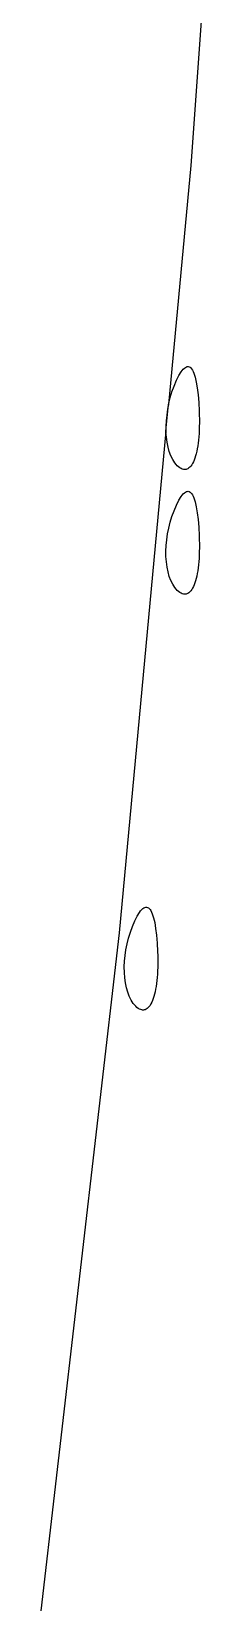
# Model space of a CAD drawing. Extents: x 70.3 to 133.4, y -81.7 to -32.
# Drawn here: x 76.7038 to 76.7374, y -65.6899 to -65.3899 of the extents above; entities that cross this region are included whole.
import ezdxf

# ---------------------------------------------------------------- set-up
doc = ezdxf.new("R2010")
doc.units = 0
doc.layers.add('BLACK', color=7, linetype='CONTINUOUS')

msp = doc.modelspace()

# ---------------------------------------------------------------- linework, layer by layer
at = {"layer": 'BLACK', "linetype": 'CONTINUOUS'}
for p, q in [((76.73738, -65.370393), (76.734174, -65.415523)), ((76.734174, -65.415523), (76.729924, -65.461166)), ((76.732952, -65.454223), (76.733146, -65.454079)), ((76.733146, -65.454079), (76.733335, -65.453983)), ((76.733335, -65.453983), (76.733518, -65.453932)), ((76.733518, -65.453932), (76.733696, -65.453928)), ((76.733696, -65.453928), (76.733868, -65.45397)), ((76.733868, -65.45397), (76.734034, -65.454058)), ((76.734034, -65.454058), (76.734193, -65.454191)), ((76.730988, -65.457636), (76.731455, -65.456544)), ((76.731455, -65.456544), (76.731906, -65.455644)), ((76.731906, -65.455644), (76.732339, -65.454934)), ((76.732339, -65.454934), (76.732548, -65.45465)), ((76.732548, -65.45465), (76.732753, -65.454413)), ((76.732753, -65.454413), (76.732952, -65.454223)), ((76.734193, -65.454191), (76.734346, -65.45437)), ((76.734346, -65.45437), (76.734493, -65.454595)), ((76.734493, -65.454595), (76.734633, -65.454865)), ((76.734633, -65.454865), (76.734767, -65.455181)), ((76.734767, -65.455181), (76.735013, -65.455946)), ((76.735013, -65.455946), (76.73523, -65.45689)), ((76.73523, -65.45689), (76.735417, -65.458012)), ((76.729969, -65.460941), (76.730249, -65.459826)), ((76.730249, -65.459826), (76.730589, -65.458722)), ((76.730589, -65.458722), (76.730988, -65.457636)), ((76.735417, -65.458012), (76.735572, -65.459311)), ((76.735572, -65.459311), (76.735695, -65.460784)), ((76.729451, -65.466253), (76.729924, -65.461166)), ((76.729748, -65.462059), (76.729586, -65.463172)), ((76.729924, -65.461166), (76.729748, -65.462059)), ((76.729924, -65.461166), (76.729969, -65.460941)), ((76.735695, -65.460784), (76.735783, -65.462431)), ((76.735783, -65.462431), (76.735809, -65.463205)), ((76.729484, -65.464272), (76.729439, -65.465351)), ((76.729439, -65.465351), (76.729451, -65.466253)), ((76.729586, -65.463172), (76.729484, -65.464272)), ((76.735788, -65.46607), (76.735753, -65.466726)), ((76.735812, -65.465389), (76.735788, -65.46607)), ((76.735809, -65.463205), (76.735822, -65.463956)), ((76.735823, -65.464684), (76.735812, -65.465389)), ((76.735822, -65.463956), (76.735823, -65.464684)), ((76.729451, -65.466253), (76.720532, -65.562044)), ((76.729453, -65.466402), (76.729451, -65.466253)), ((76.729524, -65.467417), (76.729453, -65.466402)), ((76.729653, -65.468387), (76.729524, -65.467417)), ((76.729839, -65.469306), (76.729653, -65.468387)), ((76.735501, -65.469086), (76.735411, -65.469608)), ((76.73558, -65.468537), (76.735501, -65.469086)), ((76.735649, -65.46796), (76.73558, -65.468537)), ((76.735706, -65.467356), (76.735649, -65.46796)), ((76.735753, -65.466726), (76.735706, -65.467356)), ((76.730082, -65.470165), (76.729839, -65.469306)), ((76.730381, -65.470957), (76.730082, -65.470165)), ((76.730736, -65.471673), (76.730381, -65.470957)), ((76.731148, -65.472307), (76.730736, -65.471673)), ((76.734818, -65.471767), (76.734672, -65.472105)), ((76.734955, -65.471397), (76.734818, -65.471767)), ((76.735083, -65.470995), (76.734955, -65.471397)), ((76.735202, -65.470563), (76.735083, -65.470995)), ((76.735312, -65.4701), (76.735202, -65.470563)), ((76.735411, -65.469608), (76.735312, -65.4701)), ((76.731374, -65.47259), (76.731148, -65.472307)), ((76.731615, -65.472849), (76.731374, -65.47259)), ((76.73186, -65.473075), (76.731615, -65.472849)), ((76.7321, -65.473259), (76.73186, -65.473075)), ((76.732335, -65.473401), (76.7321, -65.473259)), ((76.732565, -65.473502), (76.732335, -65.473401)), ((76.73279, -65.473563), (76.732565, -65.473502)), ((76.7329, -65.473578), (76.73279, -65.473563)), ((76.733008, -65.473584), (76.7329, -65.473578)), ((76.733115, -65.47358), (76.733008, -65.473584)), ((76.733221, -65.473567), (76.733115, -65.47358)), ((76.733325, -65.473543), (76.733221, -65.473567)), ((76.733427, -65.473511), (76.733325, -65.473543)), ((76.733627, -65.473417), (76.733427, -65.473511)), ((76.73382, -65.473287), (76.733627, -65.473417)), ((76.734005, -65.47312), (76.73382, -65.473287)), ((76.734184, -65.472918), (76.734005, -65.47312)), ((76.734354, -65.472681), (76.734184, -65.472918)), ((76.734517, -65.47241), (76.734354, -65.472681)), ((76.734672, -65.472105), (76.734517, -65.47241)), ((76.732753, -65.478226), (76.732952, -65.478036)), ((76.732952, -65.478036), (76.733146, -65.477892)), ((76.733146, -65.477892), (76.733335, -65.477795)), ((76.733335, -65.477795), (76.733518, -65.477745)), ((76.733518, -65.477745), (76.733696, -65.47774)), ((76.733696, -65.47774), (76.733868, -65.477782)), ((76.733868, -65.477782), (76.734034, -65.47787)), ((76.734034, -65.47787), (76.734193, -65.478004)), ((76.734193, -65.478004), (76.734346, -65.478183)), ((76.730988, -65.481448), (76.731455, -65.480357)), ((76.731455, -65.480357), (76.731906, -65.479457)), ((76.731906, -65.479457), (76.732339, -65.478747)), ((76.732339, -65.478747), (76.732548, -65.478463)), ((76.732548, -65.478463), (76.732753, -65.478226)), ((76.734346, -65.478183), (76.734493, -65.478408)), ((76.734493, -65.478408), (76.734633, -65.478678)), ((76.734633, -65.478678), (76.734767, -65.478993)), ((76.734767, -65.478993), (76.735013, -65.479759)), ((76.735013, -65.479759), (76.73523, -65.480703)), ((76.73523, -65.480703), (76.735417, -65.481825)), ((76.729969, -65.484754), (76.730249, -65.483639)), ((76.730249, -65.483639), (76.730589, -65.482534)), ((76.730589, -65.482534), (76.730988, -65.481448)), ((76.735417, -65.481825), (76.735572, -65.483123)), ((76.735572, -65.483123), (76.735695, -65.484596)), ((76.729484, -65.488084), (76.729586, -65.486984)), ((76.729586, -65.486984), (76.729748, -65.485871)), ((76.729748, -65.485871), (76.729969, -65.484754)), ((76.735695, -65.484596), (76.735783, -65.486244)), ((76.735783, -65.486244), (76.735809, -65.487017)), ((76.735809, -65.487017), (76.735822, -65.487768)), ((76.729439, -65.489163), (76.729484, -65.488084)), ((76.729453, -65.490214), (76.729439, -65.489163)), ((76.735788, -65.489882), (76.735753, -65.490538)), ((76.735812, -65.489202), (76.735788, -65.489882)), ((76.735823, -65.488497), (76.735812, -65.489202)), ((76.735822, -65.487768), (76.735823, -65.488497)), ((76.729524, -65.491229), (76.729453, -65.490214)), ((76.729653, -65.4922), (76.729524, -65.491229)), ((76.729839, -65.493118), (76.729653, -65.4922)), ((76.735501, -65.492899), (76.735411, -65.49342)), ((76.73558, -65.492349), (76.735501, -65.492899)), ((76.735649, -65.491772), (76.73558, -65.492349)), ((76.735706, -65.491168), (76.735649, -65.491772)), ((76.735753, -65.490538), (76.735706, -65.491168)), ((76.730082, -65.493977), (76.729839, -65.493118)), ((76.730381, -65.494769), (76.730082, -65.493977)), ((76.730736, -65.495486), (76.730381, -65.494769)), ((76.731148, -65.496119), (76.730736, -65.495486)), ((76.734672, -65.495917), (76.734517, -65.496222)), ((76.734818, -65.495579), (76.734672, -65.495917)), ((76.734955, -65.495209), (76.734818, -65.495579)), ((76.735083, -65.494808), (76.734955, -65.495209)), ((76.735202, -65.494375), (76.735083, -65.494808)), ((76.735312, -65.493912), (76.735202, -65.494375)), ((76.735411, -65.49342), (76.735312, -65.493912)), ((76.731374, -65.496402), (76.731148, -65.496119)), ((76.731615, -65.496662), (76.731374, -65.496402)), ((76.73186, -65.496888), (76.731615, -65.496662)), ((76.7321, -65.497071), (76.73186, -65.496888)), ((76.732335, -65.497213), (76.7321, -65.497071)), ((76.732565, -65.497314), (76.732335, -65.497213)), ((76.73279, -65.497375), (76.732565, -65.497314)), ((76.7329, -65.497391), (76.73279, -65.497375)), ((76.733008, -65.497397), (76.7329, -65.497391)), ((76.733115, -65.497393), (76.733008, -65.497397)), ((76.733221, -65.497379), (76.733115, -65.497393)), ((76.733325, -65.497356), (76.733221, -65.497379)), ((76.733427, -65.497323), (76.733325, -65.497356)), ((76.733627, -65.49723), (76.733427, -65.497323)), ((76.73382, -65.497099), (76.733627, -65.49723)), ((76.734005, -65.496933), (76.73382, -65.497099)), ((76.734184, -65.496731), (76.734005, -65.496933)), ((76.734354, -65.496493), (76.734184, -65.496731)), ((76.734517, -65.496222), (76.734354, -65.496493)), ((76.723518, -65.559732), (76.723968, -65.558832)), ((76.723968, -65.558832), (76.724401, -65.558122)), ((76.724401, -65.558122), (76.724611, -65.557838)), ((76.724611, -65.557838), (76.724815, -65.557601)), ((76.724815, -65.557601), (76.725015, -65.55741)), ((76.725015, -65.55741), (76.725209, -65.557267)), ((76.725209, -65.557267), (76.725398, -65.55717)), ((76.725398, -65.55717), (76.725581, -65.55712)), ((76.725581, -65.55712), (76.725759, -65.557115)), ((76.725759, -65.557115), (76.72593, -65.557157)), ((76.72593, -65.557157), (76.726096, -65.557245)), ((76.726096, -65.557245), (76.726256, -65.557379)), ((76.726256, -65.557379), (76.726409, -65.557558)), ((76.726409, -65.557558), (76.726556, -65.557783)), ((76.726556, -65.557783), (76.726696, -65.558053)), ((76.726696, -65.558053), (76.72683, -65.558368)), ((76.72683, -65.558368), (76.727076, -65.559134)), ((76.720532, -65.562044), (76.703788, -65.706809)), ((76.722311, -65.563013), (76.722651, -65.561909)), ((76.722651, -65.561909), (76.723051, -65.560823)), ((76.72305, -65.560823), (76.723518, -65.559732)), ((76.723051, -65.560823), (76.72305, -65.560823)), ((76.727076, -65.559134), (76.727293, -65.560078)), ((76.727293, -65.560078), (76.727479, -65.5612)), ((76.727479, -65.5612), (76.727635, -65.562498)), ((76.72181, -65.565246), (76.722031, -65.564128)), ((76.722031, -65.564128), (76.722311, -65.563013)), ((76.727635, -65.562498), (76.727757, -65.563972)), ((76.727757, -65.563972), (76.727846, -65.565619)), ((76.721501, -65.568538), (76.721546, -65.567459)), ((76.721546, -65.567459), (76.721649, -65.566359)), ((76.721649, -65.566359), (76.72181, -65.565246)), ((76.727846, -65.565619), (76.727872, -65.566392)), ((76.727872, -65.566392), (76.727885, -65.567144)), ((76.727886, -65.567872), (76.727874, -65.568577)), ((76.727885, -65.567144), (76.727886, -65.567872)), ((76.721515, -65.569589), (76.721501, -65.568538)), ((76.721587, -65.570604), (76.721515, -65.569589)), ((76.721715, -65.571574), (76.721587, -65.570604)), ((76.727769, -65.570543), (76.727711, -65.571147)), ((76.727816, -65.569913), (76.727769, -65.570543)), ((76.727851, -65.569258), (76.727816, -65.569913)), ((76.727874, -65.568577), (76.727851, -65.569258)), ((76.721901, -65.572493), (76.721715, -65.571574)), ((76.722144, -65.573352), (76.721901, -65.572493)), ((76.722444, -65.574144), (76.722144, -65.573352)), ((76.727265, -65.57375), (76.727146, -65.574183)), ((76.727374, -65.573287), (76.727265, -65.57375)), ((76.727474, -65.572795), (76.727374, -65.573287)), ((76.727563, -65.572274), (76.727474, -65.572795)), ((76.727643, -65.571724), (76.727563, -65.572274)), ((76.727711, -65.571147), (76.727643, -65.571724)), ((76.722799, -65.574861), (76.722444, -65.574144)), ((76.723211, -65.575494), (76.722799, -65.574861)), ((76.723437, -65.575777), (76.723211, -65.575494)), ((76.723677, -65.576037), (76.723437, -65.575777)), ((76.723922, -65.576263), (76.723677, -65.576037)), ((76.724163, -65.576446), (76.723922, -65.576263)), ((76.724398, -65.576588), (76.724163, -65.576446)), ((76.724628, -65.576689), (76.724398, -65.576588)), ((76.724852, -65.57675), (76.724628, -65.576689)), ((76.724962, -65.576766), (76.724852, -65.57675)), ((76.725071, -65.576772), (76.724962, -65.576766)), ((76.725178, -65.576768), (76.725071, -65.576772)), ((76.725284, -65.576754), (76.725178, -65.576768)), ((76.725388, -65.576731), (76.725284, -65.576754)), ((76.72549, -65.576698), (76.725388, -65.576731)), ((76.72569, -65.576605), (76.72549, -65.576698)), ((76.725882, -65.576474), (76.72569, -65.576605)), ((76.726068, -65.576308), (76.725882, -65.576474)), ((76.726246, -65.576106), (76.726068, -65.576308)), ((76.726417, -65.575869), (76.726246, -65.576106)), ((76.72658, -65.575597), (76.726417, -65.575869)), ((76.726734, -65.575292), (76.72658, -65.575597)), ((76.72688, -65.574954), (76.726734, -65.575292)), ((76.727017, -65.574584), (76.72688, -65.574954)), ((76.727146, -65.574183), (76.727017, -65.574584))]:
    msp.add_line(p, q, dxfattribs=at)

doc.saveas('drawing.dxf')
